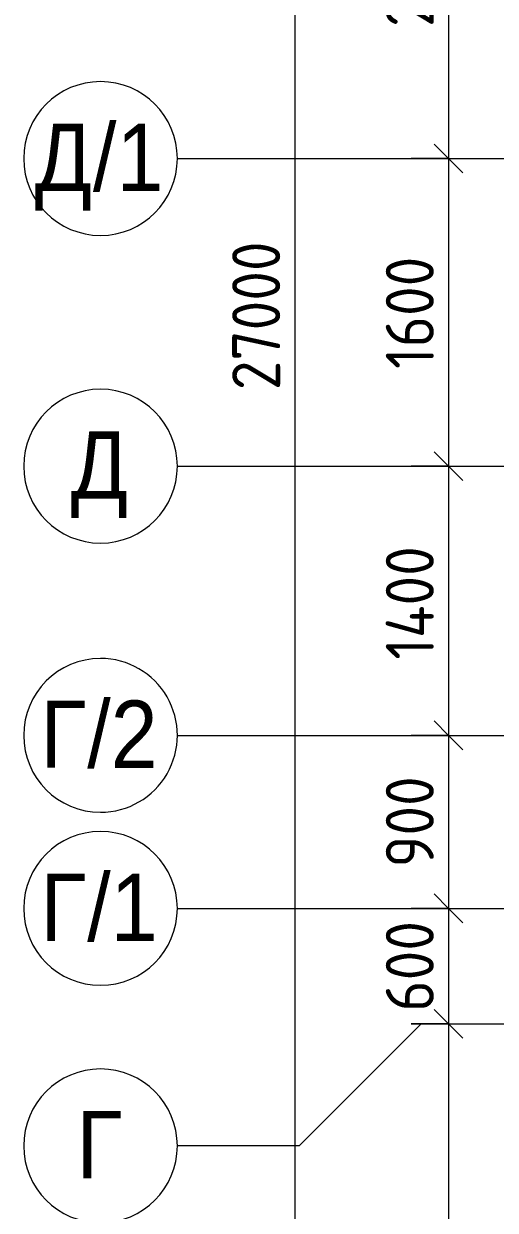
# Model space of a CAD drawing. Header units: millimetres. Extents: x 35316 to 242799, y -8553 to 29000.
# Drawn here: x 35316 to 37772, y 9530 to 15701 of the extents above; entities that cross this region are included whole.
import ezdxf

# ---------------------------------------------------------------- set-up
doc = ezdxf.new("R2010")
doc.units = ezdxf.units.MM
for name, color, linetype, lineweight in [('A-ANNO-DIMS', 7, 'Continuous', 9), ('A-ANNO-DIMS-100', 7, 'Continuous', 9), ('Оси', 7, 'Continuous', 9), ('Оси-1', 7, 'Continuous', 20)]:
    doc.layers.add(name, color=color, linetype=linetype, lineweight=lineweight)
doc.styles.add('Arial', font='arial.ttf', dxfattribs={"width": 0.9, "height": 350})
doc.styles.add('ISOCPEUR', font='isocpeur.ttf', dxfattribs={"width": 0.9, "height": 250})
doc.dimstyles.new('ISO-2_5_0_9К_БОЛЬШОЙ', dxfattribs={"dimscale": 304.8, "dimtxt": 248.995294, "dimasz": 0.492126, "dimexe": 0.393701, "dimexo": 0.984252, "dimgap": 0, "dimtad": 1, "dimdec": 0, "dimrnd": 10, "dimzin": 0, "dimdsep": 46, "dimtxsty": 'ISOCPEUR', "dimblk1": 'OBLIQUE', "dimblk2": 'OBLIQUE', "dimsah": 1, "dimcen": 0.09, "dimdle": 0.393701, "dimazin": 0, "dimtfac": 1, "dimtdec": 4, "dimtix": 1, "dimtmove": 0, "dimatfit": 3, "dimfxl": 1, "dimtvp": 1, "dimtolj": 1, "dimtzin": 0, "dimarcsym": 2})
doc.dimstyles.new('ISO-2_5_0_9К_БОЛЬШОЙ_1', dxfattribs={"dimscale": 304.8, "dimtxt": 248.995294, "dimasz": 0.492126, "dimexe": 0.393701, "dimexo": 0.984252, "dimgap": 0, "dimtad": 1, "dimdec": 0, "dimrnd": 10, "dimzin": 0, "dimdsep": 46, "dimtxsty": 'ISOCPEUR', "dimblk1": 'OBLIQUE', "dimblk2": 'OBLIQUE', "dimsah": 1, "dimcen": 0.09, "dimdle": 0.393701, "dimazin": 0, "dimtfac": 1, "dimtdec": 4, "dimtix": 1, "dimtmove": 2, "dimatfit": 3, "dimfxl": 1, "dimtvp": 1, "dimtolj": 1, "dimtzin": 0, "dimarcsym": 2})

# ---------------------------------------------------------------- blocks, each defined once
blk = doc.blocks.new('Ось сетки - D8-29747960-План раскладки напольных покрытий 3 этажа в осях 12-23')
at = {"layer": 'Оси-1'}
for start, end in [(360, 180), (180, 360)]:
    blk.add_arc((0, 0), 4, start, end, dxfattribs=at)
blk = doc.blocks.new('DIMBLOCK17-План раскладки напольных покрытий 3 этажа в осях 12-23')
at = {"layer": 'A-ANNO-DIMS-100', "lineweight": 20}
for p, q in [((37528, 17000), (37453, 17075)), ((37528, 17000), (37603, 16925)), ((37528, 15000), (37453, 15075)), ((37528, 15000), (37603, 14925))]:
    blk.add_line(p, q, dxfattribs=at)
at = {"layer": 'A-ANNO-DIMS-100'}
for p, q in [((37334.1, 17000), (37648, 17000)), ((37528, 17000), (37334.1, 17000)), ((37528, 17000), (37528, 15000)), ((37334.1, 15000), (37648, 15000)), ((37528, 15000), (37334.1, 15000))]:
    blk.add_line(p, q, dxfattribs=at)
at = {"layer": 'A-ANNO-DIMS-100', "color": 0, "insert": (37201.4, 15684), "char_height": 250, "width": 758.478, "attachment_point": 1, "rotation": 90, "line_spacing_factor": 1.149209, "style": 'ISOCPEUR'}
blk.add_mtext('2000', dxfattribs=at)
blk = doc.blocks.new('_Oblique')
at = {"color": 0, "linetype": 'ByBlock', "lineweight": -2}
blk.add_line((-0.5, -0.5), (0.5, 0.5), dxfattribs=at)
blk = doc.blocks.new('DIMBLOCK18-План раскладки напольных покрытий 3 этажа в осях 12-23')
at = {"layer": 'A-ANNO-DIMS-100', "lineweight": 20}
for p, q in [((37528, 15000), (37453, 15075)), ((37528, 15000), (37603, 14925)), ((37528, 13400), (37453, 13475)), ((37528, 13400), (37603, 13325))]:
    blk.add_line(p, q, dxfattribs=at)
at = {"layer": 'A-ANNO-DIMS-100'}
for p, q in [((37334.1, 15000), (37648, 15000)), ((37528, 15000), (37334.1, 15000)), ((37528, 15000), (37528, 13400)), ((37334.1, 13400), (37648, 13400)), ((37528, 13400), (37334.1, 13400))]:
    blk.add_line(p, q, dxfattribs=at)
at = {"layer": 'A-ANNO-DIMS-100', "color": 0, "insert": (37201.4, 13905.5), "char_height": 250, "width": 706.764, "attachment_point": 1, "rotation": 90, "line_spacing_factor": 1.149209, "style": 'ISOCPEUR'}
blk.add_mtext('1600', dxfattribs=at)
blk = doc.blocks.new('DIMBLOCK19-План раскладки напольных покрытий 3 этажа в осях 12-23')
at = {"layer": 'A-ANNO-DIMS-100', "lineweight": 20}
for p, q in [((37528, 13400), (37453, 13475)), ((37528, 13400), (37603, 13325)), ((37528, 12000), (37453, 12075)), ((37528, 12000), (37603, 11925))]:
    blk.add_line(p, q, dxfattribs=at)
at = {"layer": 'A-ANNO-DIMS-100'}
for p, q in [((37334.1, 13400), (37648, 13400)), ((37528, 13400), (37334.1, 13400)), ((37528, 13400), (37528, 12000)), ((37334.1, 12000), (37648, 12000)), ((37528, 12000), (37334.1, 12000))]:
    blk.add_line(p, q, dxfattribs=at)
at = {"layer": 'A-ANNO-DIMS-100', "color": 0, "insert": (37201.4, 12393.5), "char_height": 250, "width": 735.494, "attachment_point": 1, "rotation": 90, "line_spacing_factor": 1.149209, "style": 'ISOCPEUR'}
blk.add_mtext('1400', dxfattribs=at)
blk = doc.blocks.new('DIMBLOCK20-План раскладки напольных покрытий 3 этажа в осях 12-23')
at = {"layer": 'A-ANNO-DIMS-100', "lineweight": 20}
for p, q in [((37528, 12000), (37453, 12075)), ((37528, 12000), (37603, 11925)), ((37528, 11100), (37453, 11175)), ((37528, 11100), (37603, 11025))]:
    blk.add_line(p, q, dxfattribs=at)
at = {"layer": 'A-ANNO-DIMS-100'}
for p, q in [((37334.1, 12000), (37648, 12000)), ((37528, 12000), (37334.1, 12000)), ((37528, 12000), (37528, 11100)), ((37334.1, 11100), (37648, 11100)), ((37528, 11100), (37334.1, 11100))]:
    blk.add_line(p, q, dxfattribs=at)
at = {"layer": 'A-ANNO-DIMS-100', "color": 0, "insert": (37201.4, 11313), "char_height": 250, "width": 568.858, "attachment_point": 1, "rotation": 90, "line_spacing_factor": 1.149209, "style": 'ISOCPEUR'}
blk.add_mtext('900', dxfattribs=at)
blk = doc.blocks.new('DIMBLOCK21-План раскладки напольных покрытий 3 этажа в осях 12-23')
at = {"layer": 'A-ANNO-DIMS-100', "lineweight": 20}
for p, q in [((37528, 11100), (37453, 11175)), ((37528, 11100), (37603, 11025)), ((37528, 10500), (37453, 10575)), ((37528, 10500), (37603, 10425))]:
    blk.add_line(p, q, dxfattribs=at)
at = {"layer": 'A-ANNO-DIMS-100'}
for p, q in [((37334.1, 11100), (37648, 11100)), ((37528, 11100), (37334.1, 11100)), ((37528, 11100), (37528, 10500)), ((37334.1, 10500), (37648, 10500)), ((37528, 10500), (37334.1, 10500))]:
    blk.add_line(p, q, dxfattribs=at)
at = {"layer": 'A-ANNO-DIMS-100', "color": 0, "insert": (37201.4, 10563), "char_height": 250, "width": 568.858, "attachment_point": 1, "rotation": 90, "line_spacing_factor": 1.149209, "style": 'ISOCPEUR'}
blk.add_mtext('600', dxfattribs=at)
blk = doc.blocks.new('DIMBLOCK22-План раскладки напольных покрытий 3 этажа в осях 12-23')
at = {"layer": 'A-ANNO-DIMS-100', "lineweight": 20}
for p, q in [((37528, 10500), (37453, 10575)), ((37528, 10500), (37603, 10425)), ((37528, 7800), (37453, 7875)), ((37528, 7800), (37603, 7725))]:
    blk.add_line(p, q, dxfattribs=at)
at = {"layer": 'A-ANNO-DIMS-100'}
for p, q in [((37334.1, 10500), (37648, 10500)), ((37528, 10500), (37334.1, 10500)), ((37528, 10500), (37528, 7800)), ((37334.1, 7800), (37648, 7800)), ((37528, 7800), (37334.1, 7800))]:
    blk.add_line(p, q, dxfattribs=at)
at = {"layer": 'A-ANNO-DIMS-100', "color": 0, "insert": (37201.4, 8834), "char_height": 250, "width": 758.478, "attachment_point": 1, "rotation": 90, "line_spacing_factor": 1.149209, "style": 'ISOCPEUR'}
blk.add_mtext('2700', dxfattribs=at)
blk = doc.blocks.new('DIMBLOCK25-План раскладки напольных покрытий 3 этажа в осях 12-23')
at = {"layer": 'A-ANNO-DIMS-100'}
for p, q in [((36728, 27120), (36728, -120)), ((36534.1, 27000), (36848, 27000)), ((36728, 27000), (36534.1, 27000)), ((36534.1, 0), (36848, 0)), ((36728, 0), (36534.1, 0))]:
    blk.add_line(p, q, dxfattribs=at)
at = {"layer": 'A-ANNO-DIMS-100', "lineweight": 20}
for p, q in [((36728, 27000), (36653, 27075)), ((36728, 27000), (36803, 26925)), ((36728, 0), (36653, 75)), ((36728, 0), (36803, -75))]:
    blk.add_line(p, q, dxfattribs=at)
at = {"layer": 'A-ANNO-DIMS-100', "color": 0, "insert": (36401.4, 13795.2), "char_height": 250, "width": 948.097, "attachment_point": 1, "rotation": 90, "line_spacing_factor": 1.149209, "style": 'ISOCPEUR'}
blk.add_mtext('27000', dxfattribs=at)

msp = doc.modelspace()

# ---------------------------------------------------------------- linework, layer by layer
at = {"layer": 'Оси'}
for p, q in [((36115.9, 15000), (38615.9, 15000)), ((36115.9, 13400), (38615.9, 13400)), ((36115.9, 12000), (38615.9, 12000)), ((36115.9, 11100), (38615.9, 11100)), ((37385.9, 10500), (36750.9, 9865)), ((37385.9, 10500), (39885.9, 10500)), ((36750.9, 9865), (36115.9, 9865))]:
    msp.add_line(p, q, dxfattribs=at)

# ---------------------------------------------------------------- block references
at = {"layer": 'Оси-1', "xscale": 99.99999999999993, "yscale": 99.99999999999993, "zscale": 99.99999999999993}
for p, rotation in [((35715.9, 15000), 269.9999999999994), ((35715.9, 13400), 269.9999999999994), ((35715.9, 12000), 269.9999999999995), ((35715.9, 11100), 269.9999999999994), ((35715.9, 9865), 269.9999999999994)]:
    msp.add_blockref('Ось сетки - D8-29747960-План раскладки напольных покрытий 3 этажа в осях 12-23', p, dxfattribs=dict(at, rotation=rotation))

# ---------------------------------------------------------------- texts
at = {"layer": 'Оси', "char_height": 350, "attachment_point": 1, "style": 'Arial'}
for s, insert, width in [('\\fArial|b0|i0|c204|p34|;\\W.9;Д', (35372.8, 15181), 367.975), ('/1', (35676.4, 15181), 454.557), ('\\fArial|b0|i0|c204|p34|;\\W.9;Д', (35560.5, 13581), 367.975), ('\\fArial|b0|i0|c204|p34|;\\W.9;Г', (35402.5, 12181), 295.823), ('/2', (35646.6, 12181), 454.557), ('/1', (35646.6, 11281), 454.557), ('\\fArial|b0|i0|c204|p34|;\\W.9;Г', (35402.5, 11281), 295.823), ('\\fArial|b0|i0|c204|p34|;\\W.9;Г', (35590.2, 10046), 295.823)]:
    msp.add_mtext(s, dxfattribs=dict(at, insert=insert, width=width))

# ---------------------------------------------------------------- dimensions: what is measured, and where the dimension line sits
at = {"layer": 'A-ANNO-DIMS'}
dim = msp.add_linear_dim(base=(36728, 0), p1=(36834.1, 27000), p2=(36834.1, 0), angle=90, dimstyle='ISO-2_5_0_9К_БОЛЬШОЙ_1', override={"dimpost": '<>', "dimfxl": 26999.999823}, dxfattribs=at)
dim.commit()
dim.dimension.update_dxf_attribs({"geometry": 'DIMBLOCK25-План раскладки напольных покрытий 3 этажа в осях 12-23', "text_midpoint": (36568.1, 14269.3), "dimtype": 160, "text_rotation": 90})
for base, p1, p2, override, picture, middle in [((37528, 15000), (37634.1, 17000), (37634.1, 15000), {"dimpost": '<>', "dimfxl": 2000.000075}, 'DIMBLOCK17-План раскладки напольных покрытий 3 этажа в осях 12-23', (37403, 16000)), ((37528, 13400), (37634.1, 15000), (37634.1, 13400), {"dimpost": '<>', "dimfxl": 1600}, 'DIMBLOCK18-План раскладки напольных покрытий 3 этажа в осях 12-23', (37403, 14200)), ((37528, 12000), (37634.1, 13400), (37634.1, 12000), {"dimpost": '<>', "dimfxl": 1399.999995}, 'DIMBLOCK19-План раскладки напольных покрытий 3 этажа в осях 12-23', (37403, 12700)), ((37528, 11100), (37634.1, 12000), (37634.1, 11100), {"dimpost": '<>', "dimfxl": 900}, 'DIMBLOCK20-План раскладки напольных покрытий 3 этажа в осях 12-23', (37403, 11550)), ((37528, 10500), (37634.1, 11100), (37634.1, 10500), {"dimpost": '<>', "dimfxl": 600}, 'DIMBLOCK21-План раскладки напольных покрытий 3 этажа в осях 12-23', (37403, 10800)), ((37528, 7800), (37634.1, 10500), (37634.1, 7800), {"dimpost": '<>', "dimfxl": 2700}, 'DIMBLOCK22-План раскладки напольных покрытий 3 этажа в осях 12-23', (37403, 9150))]:
    dim = msp.add_linear_dim(base=base, p1=p1, p2=p2, angle=90, dimstyle='ISO-2_5_0_9К_БОЛЬШОЙ', override=override, dxfattribs=at)
    dim.commit()
    dim.dimension.update_dxf_attribs({"geometry": picture, "text_midpoint": middle})

doc.saveas('drawing.dxf')
